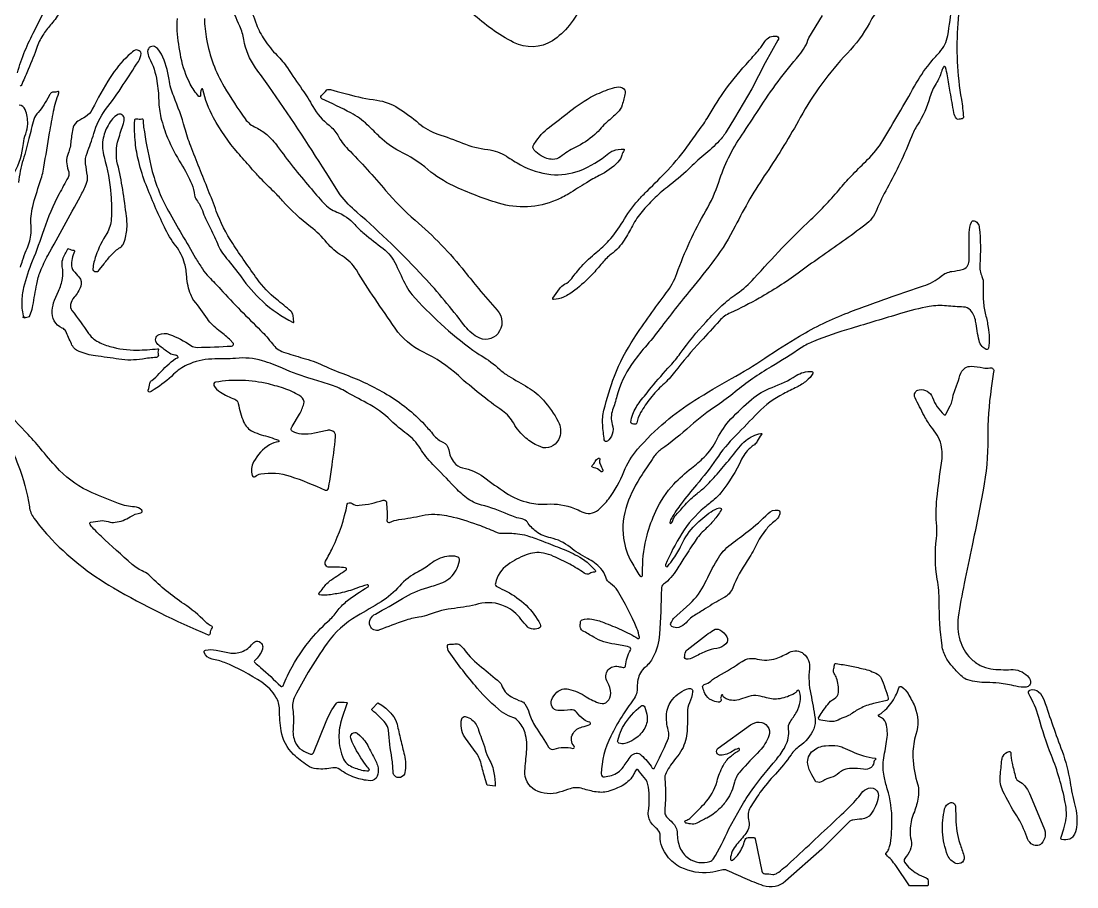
# Model space of a CAD drawing. Header units: millimetres. Extents: x 4131 to 16294, y 1859 to 7086.
# Drawn here: x 6165 to 9343, y 1859 to 4465 of the extents above; entities that cross this region are included whole.
import ezdxf

# ---------------------------------------------------------------- set-up
doc = ezdxf.new("R2010")
doc.units = ezdxf.units.MM

msp = doc.modelspace()

# ---------------------------------------------------------------- linework, layer by layer
at = {"color": 0}
for points in [[(6848.2, 4522.4, 0.003509), (6873.2, 4455.2, 0.057282), (6896.9, 4409.4, 0.046469), (6935.3, 4362.3, -0.046618), (6966.2, 4324.5, 0.004311), (7011, 4259, -0.024819), (7042.8, 4208.1, 0.103245), (7091.9, 4151.7, -0.106754), (7117.6, 4121.7, 0.07032), (7148.4, 4080, -0.01837), (7261.9, 3955.6, 0.039605), (7350.8, 3866.1, -0.046983), (7500.7, 3710.7, 0.003725), (7541.9, 3659.9, 0.011775), (7598.1, 3594.7, -0.374373), (7599.5, 3524.4, -0.371985), (7537.8, 3514.4, -0.093641), (7497.3, 3551.2, 0.024932), (7377.3, 3694.8, 0.028355), (7175.5, 3889.8, -0.045546), (7125.1, 3941.9), (7082.5, 4009.9, 0.013698), (6910, 4269.5, 0.002987), (6870.5, 4324.9, -0.115504), (6835.1, 4409.6, 0.064314), (6822.9, 4449.8, -0.024697), (6768.3, 4589, -0.00532)], [(8795.9, 4555.2, 0.092428), (8718.2, 4459.3, -0.066146), (8652.1, 4368.5, 0.064296), (8510.4, 4175.4, -0.022886), (8408.3, 4008.9, 0.033789), (8314.3, 3847.7, -0.047012), (8252.2, 3747.6, -0.010259), (8181.7, 3658.4, 0.012072), (8087.5, 3538.5, -0.020967), (8043.2, 3484.1, 0.030867), (8002.3, 3431.9, 0.085315), (7958.4, 3336.5, -0.020998), (7945.3, 3294.6, 0.164493), (7944.4, 3251.3, -0.160487), (7944.1, 3221.7, -0.135686), (7929.8, 3200.8, -0.587469), (7920.3, 3204.4, -0.020945), (7915.4, 3249.9, -0.07464), (7919.2, 3294.4, -0.033643), (7951.1, 3396.9, -0.054136), (8009.7, 3510.4, -0.016727), (8106.9, 3646.9, 0.077531), (8138.6, 3705.4, -0.045393), (8225.9, 3894.2, 0.051757), (8264.7, 3980.9, -0.070602), (8334.5, 4122.5, 0.007859), (8385.3, 4199.6, -0.036316), (8507.1, 4363, 0.107539), (8535.6, 4415.5), (8577.5, 4482.4, -0.030847)], [(7856.3, 4520.2, -0.058053), (7814.8, 4452.6, -0.084329), (7763.9, 4406.4, -0.268379), (7647.4, 4401.3, -0.06614), (7522.8, 4488.8, -0.00623)], [(8988.4, 4513.3), (8984.3, 4458.4, 0.061057), (8995.2, 4229.1, -0.026321), (9001.4, 4176.2, -0.387839), (8997.6, 4171.5, 0.005009), (8986, 4169.5, -0.281663), (8980.2, 4171.8, -0.121189), (8972.6, 4189.6, 0.002749), (8961.9, 4251.6, -0.003422), (8953.5, 4300.5, 0.040313), (8947.1, 4326.5, 0.645083), (8941, 4327.1, 0.064132), (8935, 4312.9, -0.075952), (8919.2, 4277.7, 0.07428), (8900.4, 4236.1, -0.073188), (8863, 4152.9, 0.048769), (8845, 4117.5, -0.033852), (8771.7, 3962.6, 0.031307), (8740.8, 3898.1, -0.135335), (8705.1, 3851.4, -0.01215), (8569.1, 3753.5, 0.009359), (8503.8, 3707, -0.031259), (8386.9, 3631.3, -0.021844), (8300, 3587.3, 0.102904), (8266.9, 3563.1, -0.002549), (8210.7, 3501.7, 0.021569), (8132, 3408.7, -0.041578), (8096.8, 3370.4, 0.038111), (8059.4, 3330.2, 0.036637), (8029.6, 3286.6, 0.087663), (8018.3, 3256, -0.426341), (8011.6, 3251.5, 0.011767), (8003.8, 3253, -0.394613), (8000.4, 3257.5, -0.064262), (8006.1, 3281.9, -0.078454), (8028.5, 3321.1, -0.002757), (8061.6, 3362.1, -0.015606), (8119.4, 3428.5, 0.03098), (8148.8, 3464.5, -0.029825), (8226.9, 3560.5, -0.016394), (8274.5, 3609.1, -0.042396), (8318.6, 3644.5, 0.063671), (8371.6, 3691.1, -0.022009), (8542.3, 3868, 0.028918), (8631.5, 3963.1, -0.020027), (8669.4, 4004.9, -0.004984), (8712.7, 4048.3, 0.062785), (8758.3, 4105.8, 0.007783), (8854.4, 4269.9, -0.039445), (8900.1, 4337.9, -0.021285), (8929.1, 4371.4, 0.148515), (8954.3, 4421.9, 0.015898), (8966.7, 4512.9, 0.535163)], [(6153.8, 4309.6, -0.037938), (6176.1, 4375.5, -0.017938), (6204.7, 4436.5, 0.004461), (6232.5, 4491.9, 0.013352)], [(6282.6, 4494.1, -0.042594), (6256, 4457.4, 0.027412), (6232.7, 4427.3, 0.066024), (6213, 4388.7, -0.016308), (6186.2, 4320.1, -0.005308), (6167.7, 4278, 0.030343), (6165.2, 4271.6, -0.781773), (6162, 4271.8, 0.07552)], [(6716.6, 4473.5, 0.041854), (6722.8, 4410.6, 0.087616), (6776, 4267.9, 0.022716), (6839.3, 4170.8, 0.13477), (6871.5, 4144.8, -0.080399), (6904.2, 4123.7, -0.05069), (6936.6, 4087.9, 0.017607), (7033.2, 3966.1, 0.007302), (7075.8, 3917.6, 0.118543), (7115.4, 3890.5, -0.122791), (7168.8, 3853.2, 0.043566), (7197.7, 3825.6, 0.003998), (7254.2, 3780.7, -0.118465), (7293.5, 3731.3, 0.0047), (7323.7, 3668.1, 0.068567), (7341.5, 3641.7, 0.050882), (7524.1, 3475, 0.028538), (7549.7, 3458.2, -0.056019), (7605.7, 3416.8, 0.053767), (7632.8, 3396.6, -0.000126), (7690.4, 3362.6, -0.078568), (7737.1, 3324, -0.057821), (7781.6, 3260.1, -0.208645), (7785.5, 3211.9, -0.35273), (7735.8, 3180.5, -0.191559), (7735.8, 3180.5), (7722.6, 3186.3, -0.071901), (7684.2, 3210.1, -0.091969), (7647.6, 3254.7, 0.114686), (7614, 3292, -0.031876), (7481, 3398, 0.073615), (7374.4, 3469.3, -0.131052), (7290.6, 3540.5, -0.003633), (7230, 3629.1, -0.009609), (7173.9, 3716.1, 0.119296), (7131, 3758.4, -0.086765), (7085.2, 3798.3, 0.057637), (7036.3, 3845.9, -0.045262), (6951.9, 3924.3, 0.017885), (6922.8, 3954.6, -0.012983), (6879.3, 3998.7, -0.007337), (6855.7, 4024.7, -0.001988), (6816.8, 4069.3, -0.054049), (6743.9, 4174.4, -0.068006), (6711.5, 4259.9, 0.754384), (6707.3, 4260.2, 0.096049), (6704.6, 4240.8, -0.705198), (6699.7, 4238.8, -0.064597), (6674, 4275.6, -0.071654), (6645.9, 4356, -0.026537), (6634.5, 4436.2, -0.058722), (6635.6, 4472.8, 0.10531)], [(6162.4, 3724.3, 0.023421), (6169, 3744.7, -0.044565), (6180.3, 3775, 0.079357), (6193.9, 3821.3, 0.051971), (6194.6, 3849.9, -0.082698), (6199.5, 3906.8, -0.020753), (6221.4, 3979.9, 0.041731), (6233, 4025.4, -0.000184), (6250.5, 4128.9, -0.006856), (6262.5, 4194.5, -0.044489), (6278.3, 4249, 0.208458), (6278.2, 4252, 0.388423), (6275.6, 4253, -0.139711), (6262.4, 4251.9, 0.250338), (6255.4, 4249.7, 0.075107), (6248.7, 4240.7, -0.014328), (6233.3, 4213.3, -0.059461), (6215.6, 4190.5, 0.12604), (6203.1, 4169.2, 0.010206), (6188, 4111.6, -0.014162), (6170.7, 4047.9, 0.045068), (6156.5, 3979.4, 0.005629)], [(6144.9, 4009.5, 0.099188), (6171.5, 4096.5, -0.065806), (6178.6, 4126.5, 0.082675), (6184.5, 4156.2, 0.105747), (6176.9, 4198.8, 0.273177), (6158.8, 4212.5, 0.065241)], [(6125.6, 3204.6, 0.000581), (6155.8, 3128.6, -0.059282), (6189.4, 3003.4, 0.121737), (6203.4, 2968.7, 0.028913), (6246.7, 2915.9, 0.076106), (6442.4, 2759.1, 0.03189), (6727.6, 2617.9, 0.54348), (6734.6, 2622.7, -0.185985), (6740, 2637.9, 0.501615), (6738.7, 2643.4, -0.095433), (6718.9, 2657.4, 0.054599), (6654.6, 2710.8, -0.052236), (6553.3, 2794.3, 0.093653), (6533.9, 2807.7, -0.073902), (6499, 2829.9, -0.00956), (6405.2, 2914.5, -0.031967), (6372.1, 2949.8, -0.586591), (6374.9, 2957, 0.001526), (6402.7, 2961, -0.120935), (6427.1, 2958.6, 0.118481), (6448.1, 2956.5, 0.108263), (6493.2, 2973, -0.105761), (6524.9, 2984.8, 0.596035), (6527.7, 2992.6, 0.203976), (6506.1, 3002.9, -0.083763), (6457.8, 3013.2, -0.006083), (6378.2, 3045.7, -0.101354), (6280.6, 3112.8, -0.022865), (6228.5, 3172.1, 0.025571), (6185.4, 3220.7, -0.033433), (6113.7, 3304, -0.070879)]]:
    msp.add_lwpolyline(points, format="xyb", dxfattribs=at)
for points in [[(7765.2, 3630.8), (7785, 3659.7, -0.132529), (7800.9, 3673.3, 0.12184), (7822.4, 3690.9, -0.021275), (7851.4, 3726.5, -0.042525), (7896.2, 3768.9, 0.040984), (7934.2, 3804.8, 0.051421), (7975.6, 3861.5, -0.050168), (8022, 3925.5, -0.017143), (8050.9, 3955.8, 0.008631), (8111.1, 4016.7, 0.039188), (8176.5, 4096.9, -0.009901), (8208.9, 4141.8, 0.029696), (8235.8, 4182.3, -0.025053), (8286.3, 4260.1, -0.029807), (8356.2, 4345.4, 0.014878), (8386.8, 4380.6, 0.036189), (8403.3, 4403.9, -0.321618), (8439.7, 4419.7, -0.620178), (8442.6, 4408.2), (8404.4, 4339.6), (8364.5, 4261.5), (8311.9, 4173), (8287.4, 4132.4, -0.054031), (8266.4, 4104.8, -0.031008), (8220.1, 4061.7, 0.021862), (8173.9, 4020.1, -0.034071), (8110.3, 3965.8, 0.038694), (8068.1, 3929, 0.015309), (8034.3, 3892.5, 0.05901), (8005, 3849.4, -0.021037), (7980.1, 3806.1, -0.089912), (7941.2, 3763.7, 0.061633), (7913.5, 3736.8, -0.020781), (7883.7, 3702.6, -0.037212), (7831.5, 3655.2, -0.058949), (7797, 3634.3, -0.094843), (7767.8, 3627.3, -0.569012), (7765.4, 3631, 0.810719)], [(6985.3, 3559.1), (6983.2, 3579.2, 0.190083), (6976.6, 3591.9, 0.010776), (6934.1, 3627.3, -0.068059), (6875.2, 3689.1, -0.01088), (6801.5, 3795.9, -0.057554), (6752.3, 3893.5, 0.008026), (6727.9, 3956.6, -0.002833), (6675.1, 4089.4, -0.025945), (6657.1, 4143.5, 0.03266), (6623.9, 4239.1, -0.067416), (6610.2, 4289.7, 0.081634), (6587, 4366.3, 0.122965), (6569.6, 4386.8, 0.613575), (6545.6, 4374.4, 0.119644), (6550.5, 4354.7, -0.081408), (6573.6, 4284.8, -0.033675), (6578.9, 4226.1, 0.054562), (6585.7, 4174.6, 0.038996), (6605.6, 4114, 0.041725), (6646.4, 4035.6, -0.041265), (6678.5, 3974.1, -0.076579), (6686.7, 3941.3, 0.149079), (6692.4, 3927.3, -0.088641), (6710.5, 3894.8, 0.042206), (6731.3, 3847.4, -0.031049), (6755.5, 3795.8, 0.08684), (6782.7, 3751.2, -0.02672), (6826.8, 3695.4, 0.052247), (6891, 3622.1, 0.07161), (6983.6, 3558.1, 0.54505), (6985.3, 3559.1, 0.617833)], [(6174.3, 3572.5), (6189.9, 3575.6), (6194, 3586.7, 0.044317), (6200, 3609.2, -0.001428), (6211.7, 3673.9, -0.050027), (6222.9, 3712.7, -0.030822), (6245.3, 3760, 0.001019), (6343.2, 3938.2, 0.022528), (6360.7, 3974, 0.140949), (6364.1, 3999.9, -0.00207), (6358.9, 4035.5, -0.13439), (6363, 4068, 0.030479), (6383.2, 4126.7, -0.095138), (6419.1, 4198.9, 0.017009), (6472.3, 4274.1, 0.004184), (6517.6, 4344.2, 0.118787), (6525.7, 4368.1, 0.262097), (6523, 4374.2, 0.126989), (6512, 4378.7, 0.209282), (6504.1, 4376.4, 0.017074), (6487.3, 4361.5, 0.059004), (6433.1, 4296.1, 0.030259), (6379, 4200.2, -0.142235), (6358.6, 4177.7, -0.009646), (6335.8, 4164.3, 0.203211), (6321.7, 4145.9, 0.044924), (6314.8, 4104.5, -0.076335), (6306.1, 4066.8, 0.198703), (6306.7, 4017.1, -0.225635), (6305.8, 3995, -0.003029), (6279.3, 3945.3, 0.044594), (6232.9, 3837.5, -0.017119), (6198.2, 3742.8, 0.035439), (6172.2, 3663, 0.057134), (6166.5, 3619.6, 0.062631), (6171.8, 3572, -2.635461)], [(7096.4, 4259.1), (7116, 4253.7, 0.003549), (7147.9, 4245, 0.029271), (7235.7, 4227.3, -0.106964), (7300.1, 4203.5, -0.035861), (7362.1, 4157.5, 0.098587), (7419.1, 4125.3, -0.017208), (7493.6, 4098, 0.068646), (7569.4, 4078.7, -0.116952), (7625.7, 4058.5, 0.017759), (7668.5, 4032.7, 0.10028), (7759.3, 4003.9, 0.118596), (7845.4, 4015.1, 0.084663), (7934.2, 4067.7, -0.08781), (7946.8, 4075.1, -0.102331), (7978.7, 4079.8, -0.580427), (7980.2, 4076.8, 0.080911), (7973.3, 4061.6, -0.129525), (7961.3, 4040.7, -0.084115), (7905.2, 4000.4, 0.027124), (7866.8, 3979, -0.003256), (7813.2, 3945.6, -0.037804), (7775, 3926, -0.176093), (7601.9, 3917.2, -0.034442), (7465.9, 3969.4, -0.066892), (7389.5, 4018.3, 0.063345), (7303.7, 4074.1, -0.085524), (7245, 4116, 0.007173), (7206.8, 4153.5, 0.070802), (7157.5, 4188.8, 0.011542), (7070.1, 4231.7, -0.527546), (7068.5, 4241.2, 0.009267), (7085.4, 4258.1, -0.237558), (7090.5, 4259.9, -0.004259), (7096.4, 4259.1, 7.738672)], [(7707.7, 4094.4), (7714.7, 4104.1, -0.076835), (7761.6, 4151.6, 0.009199), (7823.4, 4199.1, -0.059492), (7899, 4246, -0.037218), (7951.2, 4265.8, -0.178243), (7975, 4264.2, -0.349629), (7983, 4248.9, -0.027072), (7974, 4213.2, -0.124008), (7960, 4190.1, -0.01943), (7928.3, 4161.3, 0.046665), (7911.1, 4143.9, -0.041764), (7891.7, 4123.9, -0.067239), (7832.5, 4084.8, 0.057628), (7788.8, 4057, -0.181276), (7764.9, 4049.1, -0.13062), (7730.1, 4059.7, -0.066772), (7709.3, 4076.9, -0.339249), (7707.7, 4094.4, 0.86688)], [(6401, 3717.2), (6414.5, 3735, -0.017907), (6436.4, 3761.9, -0.082279), (6463, 3783.8, 0.155425), (6471.6, 3793.2, 0.085025), (6482.8, 3835.4, 0.055204), (6482, 3877, 0.005892), (6470.4, 3958.4, 0.021397), (6455.2, 4034.7, -0.136318), (6457.6, 4109.9, -0.005356), (6473.1, 4157.4, 0.122183), (6474.4, 4174.2, 0.498432), (6455.8, 4184, 0.113543), (6440, 4171.6, 0.040022), (6426.3, 4151.5, 0.090976), (6410.9, 4107.5, 0.109912), (6414.2, 4057, -0.050962), (6434.9, 3943.5, -0.032427), (6436, 3870, -0.127821), (6422.3, 3826.3, 0.054134), (6389.5, 3758.6, 0.059138), (6380.6, 3719.6, 0.349372), (6385.4, 3712, 0.338707), (6401, 3717.2, 1.23736)], [(6804.4, 3495.2), (6791.5, 3507.8, 0.038804), (6760.1, 3534.1, -0.086398), (6725.6, 3569.2, 0.013796), (6685, 3624.5, -0.072282), (6675.1, 3642, -0.078444), (6663.2, 3696.1, 0.051779), (6656.8, 3735.4, 0.096384), (6630.6, 3788.4, -0.050986), (6595.8, 3845.5, -0.018866), (6540.8, 3972.4, -0.032193), (6518.7, 4042.4, -0.033878), (6508.6, 4099.3, -0.039702), (6506.8, 4166.9, -0.438949), (6512, 4171.2, 0.058074), (6527.9, 4170.9, -0.449223), (6532.3, 4166.9, 0.04158), (6533.5, 4146.6, 0.020077), (6555.2, 4030.6, 0.07247), (6608.2, 3893.7, 0.004895), (6690.1, 3752.1, 0.011788), (6710.5, 3719.4, 0.051356), (6730.5, 3694.8, -0.013546), (6764.8, 3658.6, 0.011911), (6825.5, 3594.3, 0.003035), (6885.6, 3534.2, -0.037917), (6921.1, 3493.5, 0.150981), (6954.4, 3469.1, 0.016272), (7013.2, 3451.1, -0.041886), (7073.7, 3429, 0.020164), (7141.2, 3401, -0.045932), (7265.9, 3341.6, -0.069871), (7378.8, 3251, -0.020205), (7406.4, 3219.2, 0.121172), (7434.5, 3197.6, -0.25575), (7451.8, 3175.1, 0.12005), (7467.9, 3136.6, 0.191182), (7493.4, 3120.5, -0.114778), (7556.7, 3093, 0.011754), (7624.2, 3045.3, 0.095789), (7694.6, 3015.4, 0.066594), (7747.8, 3011.3, -0.106247), (7830.3, 2998.4, -0.030237), (7852.2, 2988.4, 0.307982), (7902.5, 2993.9, 0.056463), (7933.7, 3027.3, 0.064681), (7979.2, 3108.9, -0.083408), (8020.2, 3176.2, -0.039128), (8104.2, 3259.3, -0.035421), (8192.6, 3323.8, -0.013184), (8303, 3389, 0.022618), (8403.7, 3451, -0.016255), (8507.9, 3517.1, -0.041444), (8654.2, 3587.6, -0.007701), (8787.1, 3636.4, -0.005395), (8881.1, 3668, 0.095574), (8934.6, 3697.6, -0.141039), (8966.9, 3711.9, 0.018916), (8997.4, 3717.2, 0.355926), (9018.4, 3743.3, -0.006493), (9018.8, 3829.1, -0.100105), (9025.8, 3860.5, -0.372988), (9033.6, 3864.2, -0.159197), (9043.7, 3857.4, -0.141378), (9049.2, 3843.8, -0.043881), (9050.9, 3732.5, 0.12404), (9057.3, 3696.1, -0.123), (9061.3, 3673.8, 0.03547), (9061.4, 3621.7, 0.044557), (9068.1, 3581.3, -0.022384), (9076, 3543.4, -0.073632), (9077, 3480.9, -0.489955), (9070.3, 3477, -0.11066), (9058.1, 3485.4, -0.134706), (9048.6, 3503.8, -0.016352), (9038.2, 3561.6, 0.148667), (9022.5, 3594.9, 0.204227), (9001.6, 3604.5, -0.019917), (8950.6, 3608, 0.073048), (8898.7, 3606.1, 0.028373), (8812.1, 3585, -0.002174), (8663.7, 3540.4, 0.022833), (8550.4, 3501.2, 0.051991), (8513.2, 3481.7, -0.013275), (8422.8, 3424.9, 0.038401), (8314.1, 3348.9, -0.024363), (8259.8, 3308.6, 0.035045), (8179.6, 3246.5, -0.027096), (8090.7, 3175.2, 0.09105), (8068.4, 3152.1, -0.001109), (8034.2, 3100.8, 0.062563), (7989, 3010.9, 0.118399), (7978.2, 2908.4, 0.097298), (8002.8, 2835.4, 0.017116), (8028, 2794.6, 0.738729), (8035.6, 2796.8, 0.001529), (8035.7, 2817.8, -0.064942), (8049.1, 2917.9, -0.04106), (8075, 2989.9, -0.081869), (8129.7, 3071.6, -0.040066), (8182.8, 3119.8, 0.028091), (8220.7, 3152.6, 0.08917), (8260.4, 3207.8, -0.079365), (8301.7, 3267.6, -0.023491), (8363.3, 3326.3, -0.092672), (8425.2, 3362.6, 0.05619), (8497.5, 3398.1, -0.161951), (8545, 3410.1, -0.558784), (8548.1, 3404.1, -0.089988), (8529, 3382.2, -0.051795), (8499.7, 3363.5, 0.001727), (8459.6, 3343.3, 0.08318), (8383.2, 3286.7, -0.002674), (8315.4, 3217.3, 0.044069), (8257.1, 3146.6, -0.026583), (8197.8, 3069.5, 0.015065), (8151.8, 3012.4, 0.026962), (8123.5, 2970.4, 0.066498), (8117.4, 2956.3, 0.704717), (8121.5, 2953.4, 0.1772), (8125.6, 2959.2, -0.121931), (8136.5, 2979.1, 0.006403), (8163.8, 3009.5, -0.049493), (8199.7, 3043.1, 0.026024), (8226, 3065.6, 0.020211), (8244.8, 3084.9, 0.008261), (8284.3, 3130.3, 0.00895), (8325.4, 3181, -0.054192), (8346.4, 3202.6, -0.125752), (8391.9, 3224.1, -0.726347), (8393.9, 3220.4, 0.086007), (8380.7, 3200.3, -0.146463), (8372.2, 3190.2, 0.075473), (8347.5, 3168, 0.060715), (8333.5, 3146.1, -0.054014), (8271.5, 3045.7, -0.057992), (8251.3, 3025.3, 0.005107), (8222.1, 3001.3, 0.078125), (8153.3, 2922.3, 0.042653), (8104.8, 2828.3, 0.88145), (8111.7, 2824.4, 0.004127), (8128.7, 2847.5, 0.04949), (8152.6, 2888.5, -0.089214), (8193.8, 2948, -0.041775), (8241.5, 2988.5, -0.107463), (8267.3, 2999.6, -0.652721), (8272, 2992.9, -0.035416), (8250.6, 2963, -0.03717), (8223.8, 2935.2, 0.064877), (8193.4, 2899.9, 0.003892), (8163, 2852.9, 0.003159), (8138.9, 2814.4, -0.090818), (8098.6, 2769.8, 0.22984), (8092.1, 2756.7, -0.014629), (8086.4, 2620, -0.09985), (8066.8, 2549, -0.106364), (8043.9, 2520.8, 0.10182), (8029.1, 2502.8, 0.130722), (8019.5, 2461, -0.167523), (8007.4, 2422, 0.015133), (7974, 2373.2, 0.027782), (7939.8, 2312.6, 0.105462), (7910.9, 2199.1, 0.478976), (7921.2, 2190.1, 0.019239), (7941.5, 2194.6, 0.180191), (7977.6, 2219.8, -0.01043), (8001.6, 2253.2, -0.444349), (8031.4, 2255.9, -0.058841), (8064.8, 2216.7, 0.576376), (8071.8, 2217.2, 0.01002), (8110.6, 2299.2, 0.176287), (8112.9, 2330.3, -0.088195), (8107.9, 2379.5, -0.154291), (8125.3, 2423, -0.148861), (8175.1, 2456.1, -0.551967), (8186.3, 2446.4, -0.063192), (8176.5, 2412.7, 0.103105), (8170.8, 2384.7, -0.014572), (8169.4, 2327.8, -0.108305), (8154, 2272, -0.058546), (8136.1, 2246, 0.059918), (8106.1, 2202.3, 0.147924), (8102.5, 2182.8, -0.046645), (8103.5, 2110.9, 0.023888), (8102.6, 2082.7, 0.188386), (8107.9, 2069.6, 0.016605), (8125.7, 2052.1, -0.209076), (8139.6, 2020.6, 0.094892), (8148, 1977.4, 0.146767), (8173.9, 1945, 0.231137), (8238.4, 1935.1, 0.17743), (8248, 1942.4, 0.046565), (8294.7, 2033.6), (8331.2, 2098.2, -0.030829), (8365.1, 2150.6, -0.01674), (8438.3, 2242.8, 0.051568), (8465.2, 2282.1, 0.160317), (8474.7, 2333.8, -0.187459), (8479.6, 2354.8, 0.018522), (8499.4, 2386, 0.197969), (8508, 2447.4, 0.661973), (8500.1, 2448.6, -0.125167), (8492.5, 2441.3, -0.086545), (8449.1, 2425.4, -0.120884), (8408.5, 2428, 0.029902), (8383.4, 2434.2, 0.129002), (8355.8, 2432.2, 0.000992), (8330.2, 2423.5, -0.182406), (8287.5, 2424.7, -0.219638), (8276.9, 2436, 0.742146), (8273.5, 2436, -0.057178), (8270.8, 2429.3, 0.26377), (8270.9, 2424.6, -0.337414), (8269.9, 2416.6, -0.248603), (8263.4, 2414.5, -0.065237), (8243.7, 2420.7, -0.179488), (8223.1, 2441.3, -0.036922), (8216.6, 2459, -0.405609), (8221.3, 2467.8, 0.095852), (8241, 2478.5, -0.046575), (8264, 2494.2, 0.02205), (8335.2, 2537.7, -0.220948), (8380.6, 2544.9, 0.156961), (8437.7, 2546.9, 0.040274), (8477.5, 2565, -0.312858), (8520.2, 2560.7, -0.249516), (8537.9, 2515.7, 0.081638), (8541.7, 2439.4, -0.018776), (8554.6, 2366.2, -0.132529), (8550.7, 2334.9, -0.147197), (8507.8, 2282.1, 0.094485), (8482.4, 2256.8, -0.041369), (8435.4, 2198.6, 0.036214), (8389, 2142.5, 0.019513), (8359.8, 2097.8, 0.202315), (8354.7, 2061.6, -0.233735), (8346.2, 2019.6, -0.016656), (8318.6, 1986.4, 0.16022), (8299.7, 1942.8, 0.645646), (8306.2, 1939.1, 0.088138), (8325.3, 1959.1, 0.083289), (8343.1, 1998.7, -0.309383), (8353.1, 2007.4, -0.05127), (8370, 2007.6, -0.390913), (8374.1, 2003.1), (8394.7, 1905.8, 0.350527), (8403.5, 1898.6, -0.034022), (8427.4, 1896.6, 0.195565), (8440.1, 1899.7, 0.031793), (8481.3, 1933.4, 0.000604), (8628.5, 2070.9, 0.016577), (8676.9, 2119.4, 0.029539), (8694.8, 2140.9, -0.160361), (8715.7, 2155.8, -0.307559), (8740.6, 2148.2, -0.225913), (8745.2, 2128.8, -0.100697), (8723.1, 2078, -0.237643), (8695.2, 2063.1, 0.045602), (8668.3, 2059.9, 0.060857), (8659.5, 2056.9), (8575.3, 1972.5), (8466.1, 1875.9, -0.27002), (8399, 1862.5, -0.020609), (8344.5, 1883.8, -0.005599), (8290.2, 1908.3, 0.185969), (8272.8, 1909.5, -0.046089), (8238.6, 1902.3, -0.144166), (8150.9, 1917.4, -0.122467), (8109.8, 1952, -0.05065), (8094.4, 1978.5, -0.123332), (8088.5, 2011.6, 0.136848), (8086, 2023.4, 0.092249), (8076.1, 2036.1, -0.048379), (8062.5, 2050.7, -0.201806), (8053, 2087.3, 0.069719), (8053.4, 2159.1, 0.147316), (8040.2, 2188.4, -0.018686), (8021.9, 2210.8, 0.49965), (8016.1, 2210.8, 0.057885), (8009.6, 2199.6, -0.096869), (7995.5, 2179.3, -0.10061), (7960.1, 2156.6, -0.009368), (7936.9, 2148, -0.124567), (7896.2, 2144.6, -0.03841), (7855.4, 2154.5, 0.159378), (7817.4, 2154.5, 0.00143), (7784.9, 2143.8, -0.208647), (7712.5, 2150.3, -0.295994), (7681.1, 2208.4, -0.005306), (7686.4, 2265.6, 0.093844), (7681.6, 2322.4, 0.131036), (7660.1, 2358.9, 0.11833), (7639.6, 2371.3, -0.089963), (7611.3, 2386.2, -0.050552), (7537.7, 2457.1, -0.021767), (7452.9, 2566.5, -0.201735), (7448.7, 2585.5, -0.384522), (7454, 2589.6, 0.071167), (7470.4, 2590.6, -0.222898), (7485.2, 2587.1, -0.065357), (7499.2, 2572.7, 0.06758), (7550.2, 2520.6, -0.015967), (7605.1, 2474.8, -0.128839), (7610.5, 2466.8, 0.187383), (7640.7, 2431.1, 0.037715), (7671.1, 2417.5, -0.156457), (7681, 2409.9, -0.079766), (7694.4, 2381.6, 0.075628), (7713.2, 2341.2, -0.010207), (7752.7, 2279.1, 0.35687), (7769.3, 2273.3, -0.151935), (7825.9, 2275.8, 0.749762), (7829.5, 2282, -0.340638), (7826.1, 2320.7, -0.196127), (7853.8, 2340.4, 0.044172), (7876.9, 2347.9, 0.725471), (7876.3, 2354.3, -0.113179), (7858.3, 2363, -0.054993), (7837, 2384.4, 0.26565), (7818.7, 2391.6, -0.052998), (7780.8, 2390.2, -0.510196), (7761.4, 2421.2, -0.104425), (7777.2, 2444.6, -0.257773), (7812.9, 2454.2, -0.084271), (7865.6, 2431.4, 0.069962), (7908.2, 2411.5, 0.277099), (7929.1, 2416.7, 0.195854), (7939.6, 2441.6, 0.148253), (7929.9, 2475.2, -0.332042), (7932.3, 2512.2, -0.273973), (7962.6, 2522.6, -0.013543), (7977.1, 2519.1, 0.470694), (7984, 2524.1, -0.119302), (7999.1, 2571.5, 0.499899), (7995.3, 2581, 0.037384), (7951.7, 2589.3, -0.107106), (7888.3, 2610.8, 0.006414), (7854.9, 2630.2, -0.278076), (7847.9, 2642.5, 0.004326), (7848.2, 2655.2, -0.317305), (7853.6, 2662.7, -0.128964), (7883.2, 2664.9, -0.046356), (7918.6, 2654.9, -0.012442), (7971.7, 2632.9, -0.03557), (8020.8, 2606.9, 0.645882), (8026, 2610.3, 0.057416), (8018.3, 2637.1, 0.0408), (7959.9, 2750.7, 0.108455), (7939.1, 2772.1, -0.17401), (7924.7, 2791.2, 0.110318), (7909.6, 2817.7, 0.094072), (7869.4, 2847.9, -0.057613), (7817.1, 2881.6, 0.121921), (7758.9, 2909.3, -0.10853), (7715.2, 2928.7, -0.087554), (7688.7, 2956.5, 0.203107), (7673.4, 2966.6, -0.061748), (7631.3, 2979.8, 0.044465), (7550.2, 3008.5, -0.099701), (7505.6, 3030.1, -0.045215), (7468.6, 3063.8, 0.011594), (7404, 3131, -0.059876), (7365.6, 3179.6, 0.099525), (7325.9, 3222.5, -0.038373), (7278.1, 3262.9, 0.074944), (7205.7, 3315.5, -0.007453), (7138.2, 3351.9, 0.047829), (7093.2, 3371.7, 0.010007), (7041.9, 3387.5, -0.035573), (6951.4, 3420.4, 0.033621), (6890.9, 3442.7, 0.097139), (6810.4, 3450.1, -0.028094), (6777.1, 3448.6, 0.012304), (6738.3, 3448.1, 0.099497), (6664.3, 3430.2, 0.08523), (6623.8, 3402.2, -0.054482), (6565.2, 3356.1, 0.004432), (6553.8, 3348.8, -0.720339), (6547.2, 3354, 0.052177), (6552.5, 3375.2, -0.206754), (6557.7, 3383.6, 0.062961), (6580.7, 3404.6, -0.06139), (6629.7, 3449.5, -0.151543), (6635.2, 3451.3, 0.60448), (6636.9, 3454.7, 0.230546), (6626.9, 3460.1, -0.143005), (6611.8, 3465.2, -0.010411), (6585.8, 3484.2, -0.045429), (6573.9, 3495.2, -0.517639), (6579.8, 3521.7, -0.191777), (6611.5, 3522.3, -0.05983), (6675.8, 3488.7, 0.157518), (6694.9, 3483, 0.00632), (6798.3, 3486.9, 0.474056), (6804.4, 3495.2, 0.616629)], [(6264.7, 3625.3), (6277.4, 3652.6, 0.068296), (6289.2, 3690.7, 0.089978), (6288.6, 3725.9, -0.132209), (6290.1, 3748.1, -0.061069), (6305.4, 3779.6, -0.381022), (6307.7, 3780.2, 0.079898), (6323.1, 3775.4, -0.497223), (6325, 3772.1, 0.115072), (6316.6, 3727.6, 0.166709), (6321.7, 3714.6, 0.010186), (6338.8, 3695.2, -0.286836), (6344.1, 3667.1, -0.082387), (6324.3, 3633.9, 0.121257), (6313.5, 3612.2, 0.220117), (6317.4, 3594.6, -0.010738), (6367.7, 3525, 0.114354), (6393, 3502, 0.059268), (6431.6, 3486, 0.070267), (6513.1, 3475, 0.029737), (6575.5, 3479.1, -0.547102), (6577.8, 3476.3, 0.149092), (6577.6, 3461, -0.482665), (6571.8, 3452.7, 0.026308), (6529.8, 3448, -0.078177), (6459.2, 3447.5, 0.003685), (6388.2, 3457.7, -0.063042), (6339.3, 3470.7, -0.198697), (6315.9, 3493.8, 0.01053), (6299, 3531.5, 0.183961), (6288.6, 3541.4, -0.334354), (6258, 3594.3, -0.045473), (6264.7, 3625.3, 1.573723)], [(8948.3, 3281.7), (8961.7, 3307.3, 0.108191), (8970.4, 3339.3), (8981, 3367.8, 0.022599), (8990.9, 3398.4, -0.177961), (9007.1, 3421.3, -0.162465), (9024.3, 3426.2, -0.043099), (9060.8, 3421.5, 0.108292), (9081.3, 3421.5, -0.579283), (9092.4, 3409.2), (9085.1, 3359.9, 0.038929), (9074.8, 3209.2, -0.049282), (9060.9, 3053.4, -0.004449), (9027.7, 2886.7, -0.000601), (9003.8, 2772.6, 0.017373), (8986, 2670.7, 0.104083), (8990.7, 2602.1, 0.129591), (9023.4, 2546.8, 0.07064), (9051.9, 2525.8, 0.091938), (9083.9, 2515.4, 0.045098), (9144.5, 2513, -0.210094), (9194.5, 2493.9, -0.153993), (9203.3, 2477.4, -0.435189), (9190.6, 2460.5, -0.093913), (9159.1, 2462.9, 0.041739), (9108.6, 2472.1, 0.022298), (9071.7, 2474, -0.065317), (9014.7, 2482, -0.124679), (8997.3, 2491.9, -0.019433), (8969.3, 2520.9, -0.050867), (8949.4, 2548.4, -0.099101), (8937, 2585, -0.032428), (8928.4, 2718, 0.041876), (8922.8, 2784.9, -0.07333), (8920.2, 2908.2, 0.052678), (8920.9, 2944.5, -0.047482), (8921.7, 3027.5, -0.012523), (8935.7, 3134.7, 0.088788), (8934.4, 3189.8, 0.097707), (8922.5, 3218.6, 0.015061), (8904.5, 3243.9, -0.042388), (8883.1, 3277.6, -0.002946), (8855.7, 3331.1, -0.512774), (8868.5, 3355.8, -0.354047), (8908.4, 3332.1, 0.122234), (8943.6, 3280.4, 0.55174), (8948.3, 3281.7, 0.831295)], [(6980.7, 3244.6), (7002.5, 3281.7, 0.06751), (7015.7, 3313.3, 0.319815), (7007.8, 3334.2, 0.064452), (6961.1, 3357.7, 0.025106), (6909.3, 3372.9, 0.101196), (6749.9, 3378.3, 0.507274), (6745.1, 3368.6, 0.141209), (6764.4, 3348.1, 0.039083), (6807.6, 3326.9, -0.259725), (6818.2, 3313.9, 0.055), (6834.4, 3258.9, 0.186605), (6862.4, 3229.7, 0.03904), (6887.6, 3220.2, -0.012189), (6939.5, 3203.9, -0.807119), (6938.9, 3198.7, 0.116179), (6912.7, 3189.8, 0.130596), (6864.4, 3138.3, 0.201501), (6860.5, 3097, 0.537392), (6869.4, 3094.4, -0.133019), (6885.8, 3102.1, -0.125737), (6974.3, 3095.4, -0.025398), (7080.3, 3053.5, 0.483798), (7089.6, 3058.3, 0.015121), (7099.2, 3115.9, 0.0062), (7111.4, 3214.4, 0.395192), (7097.3, 3233.3, 0.101844), (7085.6, 3232.9, -0.004354), (7048.1, 3224.5, -0.076193), (7008.7, 3222.1, -0.100891), (6982.2, 3230.1, -0.529981), (6980.7, 3244.6, 1.534866)], [(7911, 3108.9), (7903.7, 3114.2, 0.117806), (7885.1, 3122, -0.624107), (7883.4, 3127.3, 0.084133), (7892.4, 3139.1, -0.151726), (7903, 3149.6, -0.718906), (7906.8, 3146, 0.123472), (7905.5, 3139.1, 0.108597), (7907.4, 3132.2, -0.024871), (7916.1, 3113.4, -0.722116), (7911, 3108.9, -0.239046)], [(7176.5, 2322), (7184.3, 2314.6, -0.080548), (7210.8, 2279.6, -0.009459), (7234.1, 2233.5, -0.072465), (7239.1, 2217.5, -0.128814), (7236.7, 2192.2, -0.334043), (7215.5, 2178.5, -0.066854), (7169.7, 2188, -0.077482), (7124.3, 2212.4, 0.215752), (7103.3, 2217.1, -0.071958), (7054.1, 2214.2, -0.130036), (7026.5, 2224.1, -0.039041), (6984.6, 2257.9, -0.166706), (6947.5, 2328.6, -0.036022), (6942.3, 2393.4, 0.135818), (6931.8, 2430.4, 0.108263), (6889.3, 2474.7, 0.052664), (6777.1, 2534, 0.052707), (6739.3, 2544.7, -0.27311), (6715.8, 2564.7, -0.448724), (6719.5, 2571.3, -0.105764), (6752, 2571.5, 0.002922), (6791.8, 2563.6, 0.141281), (6828.7, 2566.8, 0.139143), (6861.7, 2591.7, -0.578836), (6890.5, 2588.1, -0.181271), (6890.9, 2574.5, -0.136437), (6867.9, 2540.4, 0.465109), (6868, 2534.2, -0.004995), (6885.3, 2519.5, -0.017123), (6946, 2463, 0.537925), (6953.2, 2464.5, -0.017743), (6966.1, 2493.8, -0.056427), (7031.6, 2597.4, -0.038518), (7088.9, 2658.5, 0.050402), (7116, 2688.8, -0.067774), (7143.6, 2717.6, -0.038325), (7209, 2761.8, 0.880321), (7206.3, 2768.3, 0.025814), (7175, 2758.1, -0.040603), (7125, 2743.4, -0.026757), (7085.8, 2737.4, -0.068703), (7063.2, 2738.3, -0.597594), (7061.7, 2743, 0.042971), (7074.3, 2758.7, -0.095577), (7098.8, 2783.6, -0.005542), (7142.7, 2813, 0.711804), (7141, 2819.7, 0.029019), (7092.7, 2821.2, -0.578851), (7081.4, 2839.7, 0.010732), (7102.3, 2880.1, 0.066044), (7146.4, 3010.6, -0.358944), (7152.1, 3015.3, -0.140227), (7161, 3012.7, 0.16503), (7182.6, 3007.6, 0.058998), (7254.4, 3023.1, -0.47897), (7264.3, 3016.9, -0.043992), (7265.8, 2961.5, 0.579104), (7274.1, 2956.1, -0.086354), (7302, 2964.6, 0.028001), (7371.8, 2977.3, -0.072426), (7410.1, 2980.8, -0.049112), (7465.5, 2972.3, -0.027421), (7547.1, 2946.6, -0.013474), (7597.4, 2926.2, 0.114565), (7613, 2923.3, -0.034083), (7659.1, 2922.1, -0.052297), (7687.1, 2916.5, -0.018208), (7729.8, 2901.5, 0.002659), (7786.3, 2879.6, -0.031227), (7839.4, 2855.4, -0.095839), (7893, 2812, -0.622777), (7890.5, 2806.4, 0.118592), (7876.3, 2802.3, -0.292773), (7860, 2803.2, 0.037628), (7816.1, 2830.1, 0.008453), (7767.5, 2854, 0.065368), (7737.2, 2863.7, 0.140357), (7685, 2858.5, 0.057177), (7629.5, 2828.8, 0.19292), (7592.3, 2772.4, 0.340361), (7596.9, 2762.9, -0.001405), (7626.5, 2748.1, -0.154682), (7727.5, 2649.6, -0.469109), (7722.4, 2637.2, -0.116109), (7701, 2635.6, -0.155244), (7690.2, 2641, -0.040822), (7669.4, 2664.8, 0.126847), (7621.8, 2703.4, 0.171977), (7541.3, 2710.6, -0.035116), (7469.3, 2697.4, 0.064216), (7393, 2678.8, -0.058347), (7362.1, 2670.9, 0.051198), (7318.2, 2660.3, 0.009213), (7243.2, 2632.3, -0.419855), (7215.2, 2644.8, -0.215239), (7216.6, 2665.9, -0.148262), (7231.1, 2680.3, 0.015605), (7312.6, 2727.2, -0.071632), (7389.2, 2760.5, 0.029232), (7434.1, 2775.7, 0.177291), (7474.2, 2811.9, 0.071183), (7484.5, 2840.8, 0.258115), (7481.9, 2849.1, 0.163868), (7470.3, 2854.5, 0.073847), (7446.2, 2853.6, 0.122601), (7397.3, 2831.4, -0.053475), (7359.5, 2807.4, 0.100152), (7303.8, 2764.5, -0.077199), (7248.2, 2717.3, -0.006385), (7175.7, 2674.3, 0.108366), (7085.7, 2592.3, 0.019802), (7029, 2505, 0.015801), (6988.9, 2432.4, 0.155127), (6982.3, 2393.1, -0.060126), (6983.5, 2337.3, 0.120599), (6989.7, 2294.2, 0.16362), (7009.4, 2271.1, 0.047767), (7035.7, 2258.6, 0.382876), (7044.6, 2262.2), (7082.7, 2356.5, -0.06591), (7113.9, 2411.7, -0.208236), (7119.4, 2414.8, -0.063352), (7143.7, 2414.2, -0.604102), (7145.2, 2409.9), (7130.3, 2365.4, 0.084063), (7121.4, 2308.7, 0.099359), (7135.4, 2243.2, 0.161576), (7151.2, 2225.5, 0.076002), (7189.8, 2210.6, 0.057254), (7210.2, 2208.4, 0.635025), (7212.4, 2213.4, -0.016277), (7201.4, 2227.3, -0.039628), (7167, 2282.3, -0.04609), (7157.1, 2306.6, -0.680578), (7176.5, 2322, -6.439316)], [(8128.9, 2666.9), (8177.5, 2711, 0.09818), (8223.4, 2773, -0.017132), (8259.6, 2842.9, -0.106972), (8302, 2890.9, 0.00614), (8353.1, 2929.5, 0.034374), (8413.3, 2983, -0.236872), (8443, 2993.2, -0.3898), (8449, 2985.9, -0.142377), (8444.3, 2972.1, -0.07251), (8430.3, 2957.4, 0.056338), (8406.5, 2934, 0.059837), (8377.3, 2887.6, -0.039121), (8350.3, 2840.5, 0.053147), (8307, 2759.5, -0.176871), (8279, 2728.7, 0.02357), (8225.4, 2697.1, -0.011265), (8195.6, 2678.6, 0.080321), (8166.3, 2654.2, -0.145146), (8144.4, 2640.2, -0.20614), (8123.4, 2642.9, -0.402055), (8120.7, 2652.7, -0.015925), (8128.9, 2666.9, 0.427024)], [(8169.3, 2572.8), (8228.1, 2617.8, -0.016695), (8249.2, 2632.2, -0.28036), (8268, 2632.6, -0.12745), (8289.3, 2611.6, -0.346755), (8286.5, 2590.5, -0.157104), (8259, 2576.9, 0.063917), (8225.2, 2567.3, 0.024311), (8189.6, 2550, -0.131042), (8167.1, 2544.4, -0.413096), (8162.1, 2549.6, -0.082898), (8165.3, 2567.1, -0.244866), (8169.3, 2572.8, 0.36499)], [(8771.2, 2420.4), (8735.4, 2412.1, 0.051499), (8695.1, 2398.3, 0.05585), (8663.9, 2379.4, -0.090737), (8647.1, 2370.8, 0.051916), (8624.3, 2361.2, -0.174489), (8598.2, 2357.1, 0.032796), (8572, 2360.3, -0.582774), (8566.7, 2371.1, -0.007218), (8592.8, 2408.3, -0.118887), (8612.5, 2425.1, 0.26935), (8625.3, 2444.9, 0.091052), (8619.5, 2487.6, 0.080926), (8612.6, 2501, -0.243697), (8610.7, 2512.7, 0.084234), (8612.8, 2526.6, -0.465328), (8618.2, 2531.3, -0.009495), (8659.5, 2524.1, -0.009336), (8699.8, 2515.5, -0.066983), (8742.6, 2499.4, -0.167133), (8753.3, 2487.7, -0.03528), (8775, 2426.8, -0.434814), (8771.2, 2420.4, -0.426069)], [(8838.9, 1862.5), (8797.6, 1922.9, 0.059493), (8769.4, 1955.2, -0.444486), (8769.4, 1961.8, 0.120552), (8776.4, 1972.1, 0.069842), (8784.2, 2007.6, 0.018217), (8786.2, 2057, 0.073827), (8772.3, 2154, -0.018715), (8762.5, 2192.1, -0.091332), (8760.9, 2240.5, -0.00787), (8770.3, 2296.9, 0.093887), (8770, 2346.2, 0.203442), (8755.2, 2368, 0.03577), (8751.1, 2370.3, -0.115218), (8745.7, 2374.5, -0.438113), (8746, 2376.5, -0.009576), (8748.1, 2377.8), (8753.9, 2380.4), (8765.9, 2391.7, 0.042986), (8783.2, 2410.9, 0.088658), (8807.2, 2458.3, -0.533809), (8816.4, 2461.1, -0.082157), (8834.6, 2440.6, -0.042017), (8854.8, 2401.5, -0.17657), (8858.4, 2317.2, 0.073513), (8849.3, 2260.3, 0.079388), (8861.6, 2176.1, -0.126011), (8864.5, 2122.7, -0.047305), (8851.6, 2079.8, 0.08997), (8841, 2029.4, 0.061243), (8843.9, 1999.1, -0.159066), (8841, 1969.8, -0.077167), (8824.6, 1944.1, 0.347063), (8824.1, 1933.5, 0.106842), (8861.8, 1898.9, 0.048102), (8889, 1886.2, -0.230095), (8893.9, 1881.3, -0.158915), (8894.1, 1862.5)], [(9295.2, 2008.3), (9303.4, 2033.3, 0.04821), (9310.8, 2066.3, 0.039739), (9311.5, 2082.4, 0.039185), (9308, 2112.5, 0.046659), (9266.4, 2254.7, -0.028097), (9228.2, 2369, 0.068711), (9197.9, 2440, -0.458893), (9201.6, 2451, -0.292708), (9227.7, 2446.3, -0.124956), (9244.6, 2420.1, 0.006645), (9298.3, 2267.4, -0.0494), (9322.4, 2174.1, 0.026701), (9337, 2104.6, -0.094677), (9341.8, 2038.7, -0.112548), (9332.1, 2011.3, -0.173789), (9321.4, 2003, -0.125279), (9297.7, 2001.4, -0.575158), (9295.2, 2008.3, 1.155462)], [(7221.6, 2394.9), (7238.3, 2413.2), (7250.8, 2405.7, -0.070346), (7265.8, 2393.6, 0.004842), (7281, 2377.6, -0.139477), (7296.4, 2348.8, 0.004405), (7307.1, 2302.1, 0.004411), (7318.5, 2255.6, -0.109819), (7320.2, 2203.1, -0.614356), (7288.2, 2193.8, -0.189599), (7284.3, 2203.6, 0.040935), (7280.9, 2245.4, -0.020691), (7270.3, 2330.4, 0.156024), (7261.7, 2351.3, 0.048979), (7221.4, 2390.5, -0.507009), (7221.6, 2394.9, 1.826838)], [(7960.6, 2300), (7966, 2316.9, -0.061159), (7979, 2344.9, -0.084743), (8030.6, 2403.3, -0.499457), (8042, 2400.4, -0.075067), (8049.3, 2371.4, -0.170506), (8039.7, 2332.5, -0.103156), (8009.2, 2302.1, -0.085571), (7982.4, 2290.5, -0.157397), (7964.1, 2291.8, -0.412393), (7960.6, 2300, 0.809898)], [(7591.7, 2161.7), (7567.2, 2165.3), (7561.8, 2183.7, -0.010877), (7549.6, 2230, 0.106463), (7532.4, 2265.5, -0.01817), (7500.4, 2309.7, -0.215957), (7491.3, 2364.9, -0.388026), (7501.5, 2371.4, -0.131619), (7521.9, 2362, -0.150891), (7542, 2331.1, 0.024807), (7550.6, 2305.9, -0.029034), (7561.5, 2272.8, 0.06261), (7573.4, 2243.4, -0.085645), (7588.1, 2201.9, -0.039124), (7591.7, 2161.7, -4.110295)], [(8262.8, 2276), (8360.9, 2346.6, -0.158094), (8386.8, 2355, -0.519361), (8415.7, 2313.7, -0.103699), (8387.5, 2268.2, 0.003663), (8330.2, 2207.3, 0.128888), (8312.3, 2173.8, -0.088077), (8289.2, 2120.8, -0.055978), (8265.5, 2092.5, -0.06831), (8229.1, 2066.2, -0.010014), (8198.8, 2050.9, -0.156069), (8179.7, 2048.2, -0.008942), (8165.7, 2050.9, -0.81211), (8165.7, 2059.1, 0.136024), (8177.6, 2065.2, 0.018797), (8221.7, 2109.3, 0.119497), (8259.6, 2176.9, -0.052627), (8278, 2223.4, -0.092707), (8299.8, 2251, -0.050645), (8326, 2269.6, 0.890212), (8323.5, 2275.5, 0.08093), (8305.9, 2267.1, -0.140791), (8270.4, 2255.1, -0.735573), (8262.8, 2276, 0.200356)], [(8557.4, 2175.3), (8544.9, 2196.3, -0.092839), (8533, 2228.5, -0.275268), (8548.6, 2268.8, -0.145112), (8586.5, 2283.8, -0.053106), (8623.6, 2283.1, -0.07709), (8638.7, 2278.8, -0.000844), (8666.2, 2266.1, 0.078502), (8736, 2246.1, -0.677271), (8736.9, 2242.6, 0.210224), (8731.4, 2232.9, -0.208877), (8723.2, 2218.5, -0.201333), (8700.5, 2212.8, 0.040502), (8663.9, 2215.4, 0.091146), (8641.6, 2211, 0.092776), (8627.1, 2202, -0.120512), (8602.2, 2188.2, 0.08275), (8578.3, 2177.2, -0.257051), (8557.4, 2175.3, -0.450541)], [(9200.5, 2139.8), (9243.9, 2037.1, -0.127207), (9247.5, 2012.6, -0.172075), (9236.5, 1989.7, -0.392134), (9205.6, 1988.6, -0.138452), (9192, 2009.2, 0.066672), (9161.8, 2073, -0.032231), (9120.2, 2147.3, -0.136006), (9112.1, 2192.6, -0.003763), (9117.2, 2241.7, -0.100911), (9120.6, 2252.4, -0.197559), (9138.8, 2266.8, -0.49364), (9143.8, 2263.1, 0.057183), (9148, 2231.3, 0.000182), (9158.6, 2188.5, 0.220792), (9168.1, 2176.7, -0.103499), (9186.1, 2162.7, -0.069426), (9200.5, 2139.8, -7.702711)], [(8977.6, 2102.1), (8978.1, 2064.6, 0.075971), (8990.7, 1989.2, 0.004821), (9002.9, 1953.2, -0.638159), (8978.7, 1929.7, -0.21124), (8953.9, 1954.3, -0.07986), (8938.6, 2024.5, -0.07306), (8944.9, 2093.6, -0.250287), (8961.3, 2112.1, -0.486252), (8977.6, 2102.1, -2.297513)]]:
    msp.add_lwpolyline(points, format="xyb", close=True, dxfattribs=at)

doc.saveas('drawing.dxf')
